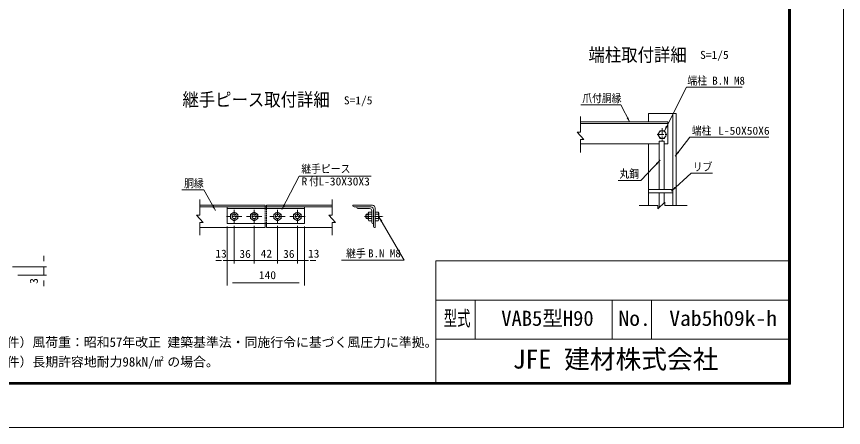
# Model space of a CAD drawing. Units: millimetres, scale not verified, with parts at other scales. Extents: x -4455 to 4455, y -3150 to 3150.
# Drawn here: x -21 to 4455, y -3150 to -927 of the extents above; entities that cross this region are included whole.
import ezdxf
from ezdxf.enums import TextEntityAlignment as Align

# ---------------------------------------------------------------- set-up
doc = ezdxf.new("R2010")
doc.units = ezdxf.units.MM
doc.header["$LTSCALE"] = 30
doc.linetypes.add('USER2', pattern=[2, 1.25, -0.25, 0.25, -0.25])
doc.linetypes.add('USER3', pattern=[0.375, 0.25, -0.125])
for name, color, linetype, lineweight in [('0-2_9断面', 1, 'Continuous', 18), ('0-C_7詳細', 7, 'Continuous', 18), ('0-E_D-TTL', 7, 'Continuous', 9)]:
    doc.layers.add(name, color=color, linetype=linetype, lineweight=lineweight)
doc.layers.add('0-D_D-TTL-TXT', color=7, linetype='Continuous')
doc.styles.add('ＭＳ ゴシック', font='')
doc.styles.get('ＭＳ ゴシック').set_extended_font_data('MS Gothic')

msp = doc.modelspace()

# ---------------------------------------------------------------- linework, layer by layer
at = {"layer": '0-2_9断面'}
for p, q in [((126.62, -2250.84), (126.62, -2220.84)), ((-43.14, -2280.84), (141.62, -2280.84)), ((126.62, -2325.84), (126.62, -2280.84)), ((-13.14, -2325.84), (141.62, -2325.84)), ((126.62, -2355.84), (126.62, -2385.84))]:
    msp.add_line(p, q, dxfattribs=at)
at = {"layer": '0-C_7詳細', "color": 4}
for p, q in [((3032.5, -1553.29), (3032.5, -1467.71)), ((3014.5, -1553.29), (3050.5, -1592.06)), ((3032.5, -1553.29), (3014.5, -1553.29)), ((3032.5, -1592.06), (3032.5, -1662.25)), ((3032.5, -1592.06), (3050.5, -1592.06)), ((971.25, -2001.63), (971.25, -1916.04)), ((1687.52, -2001.63), (1687.52, -1916.04)), ((3450.1, -1949.58), (3349.65, -1949.58)), ((3450.1, -1967.58), (3488.87, -1931.58)), ((3450.1, -1949.58), (3450.1, -1967.58)), ((3488.87, -1949.58), (3488.87, -1931.58)), ((3488.87, -1949.58), (3609.92, -1949.58)), ((1669.52, -2001.63), (1705.52, -2040.4)), ((1687.52, -2001.63), (1669.52, -2001.63)), ((971.25, -2040.4), (971.25, -2110.59)), ((971.25, -2040.4), (989.25, -2040.4)), ((1687.52, -2040.4), (1687.52, -2110.59)), ((1687.52, -2040.4), (1705.52, -2040.4))]:
    msp.add_line(p, q, dxfattribs=at)
at = {"layer": '0-C_7詳細', "lineweight": 9}
for p, q in [((3399.42, -1495.73), (3399.42, -1450.73)), ((3399.42, -1450.73), (3549.42, -1450.73)), ((3531.42, -1949.58), (3531.42, -1450.73)), ((3549.42, -1949.58), (3549.42, -1450.73)), ((3032.5, -1495.73), (3504.42, -1495.73)), ((3032.5, -1504.73), (3504.42, -1504.73)), ((3504.42, -1495.73), (3399.42, -1495.73)), ((3421.92, -1495.73), (3422.22, -1495.73)), ((3504.42, -1615.73), (3504.42, -1495.73)), ((3456.74, -1862.21), (3456.74, -1601.79)), ((3456.74, -1601.79), (3483.74, -1601.79)), ((3483.74, -1862.21), (3483.74, -1601.79)), ((3032.5, -1615.73), (3456.74, -1615.73)), ((3399.42, -1949.58), (3399.42, -1615.73)), ((3483.74, -1615.73), (3504.42, -1615.73)), ((3531.42, -1862.21), (3399.42, -1862.21)), ((3531.42, -1880.21), (3399.42, -1880.21)), ((3456.74, -1961.42), (3456.74, -1880.21)), ((3483.74, -1936.35), (3483.74, -1880.21)), ((1324.38, -1947.97), (971.25, -1947.97)), ((1687.52, -1956.97), (971.25, -1956.97)), ((1118.58, -1956.97), (1118.58, -2046.97)), ((1538.58, -1965.97), (1118.58, -1965.97)), ((1324.38, -1956.97), (1324.38, -1947.97)), ((1687.52, -1947.97), (1332.78, -1947.97)), ((1332.78, -1956.97), (1332.78, -1947.97)), ((1538.58, -1956.97), (1538.58, -2046.97)), ((1905.32, -1947.97), (1800.32, -1947.97)), ((1800.32, -1947.97), (1800.32, -1950.97)), ((1896.32, -1956.97), (1806.32, -1956.97)), ((1821.32, -1956.97), (1896.32, -1956.97)), ((1821.32, -1956.97), (1821.32, -1959.97)), ((1827.32, -1965.97), (1890.32, -1965.97)), ((1920.32, -2067.97), (1920.32, -1962.97)), ((1872.46, -2019.97), (1872.46, -1995.97)), ((1883.12, -1995.97), (1872.46, -1995.97)), ((1883.12, -2025.73), (1883.12, -1990.21)), ((1885.17, -1995.97), (1902.32, -1995.97)), ((1902.32, -1977.97), (1902.32, -2040.97)), ((1902.32, -2031.49), (1902.32, -1984.45)), ((1911.32, -2061.97), (1911.32, -1971.97)), ((1936.12, -1984.45), (1920.32, -1984.45)), ((1920.32, -1984.45), (1920.32, -2031.49)), ((1936.12, -1995.97), (1920.32, -1995.97)), ((1939.52, -1990.33), (1936.12, -1984.45)), ((1538.58, -2046.97), (1118.58, -2046.97)), ((1324.38, -2067.97), (1324.38, -2046.97)), ((1332.78, -2067.97), (1332.78, -2046.97)), ((1883.12, -2019.97), (1872.46, -2019.97)), ((1883.12, -2025.73), (1886.44, -2031.49)), ((1885.17, -2019.97), (1902.32, -2019.97)), ((1886.44, -2031.49), (1902.32, -2031.49)), ((1936.12, -2019.97), (1920.32, -2019.97)), ((1936.12, -2031.49), (1920.32, -2031.49)), ((1324.38, -2067.97), (971.25, -2067.97)), ((1687.52, -2067.97), (1332.78, -2067.97)), ((1920.32, -2067.97), (1917.32, -2067.97))]:
    msp.add_line(p, q, dxfattribs=at)
at = {"layer": '0-C_7詳細', "color": 1, "linetype": 'USER2'}
for p, q in [((3445.86, -1565.73), (3502.98, -1565.73)), ((3474.42, -1531.54), (3474.42, -1600.93)), ((1199.27, -2007.97), (1115.67, -2007.97)), ((1157.58, -1972.03), (1157.58, -2043.77)), ((1307.27, -2007.97), (1223.67, -2007.97)), ((1265.58, -1972.03), (1265.58, -2043.77)), ((1433.27, -2007.97), (1349.67, -2007.97)), ((1391.58, -1972.03), (1391.58, -2043.77)), ((1541.27, -2007.97), (1457.67, -2007.97)), ((1499.58, -1972.03), (1499.58, -2043.77)), ((1862.06, -2007.97), (1968.1, -2007.97))]:
    msp.add_line(p, q, dxfattribs=at)
at = {"layer": '0-C_7詳細', "color": 3, "linetype": 'USER3'}
for p, q in [((1324.38, -1956.97), (1324.38, -2046.97)), ((1332.78, -1956.97), (1332.78, -2046.97))]:
    msp.add_line(p, q, dxfattribs=at)
at = {"layer": '0-C_7詳細', "color": 1}
for p, q in [((1883.12, -1998.37), (1871.24, -1998.37)), ((1157.58, -2058.77), (1157.58, -2262.28)), ((1157.58, -2058.77), (1157.58, -2262.28)), ((1265.58, -2058.77), (1265.58, -2262.28)), ((1265.58, -2058.77), (1265.58, -2262.28)), ((1391.58, -2058.77), (1391.58, -2262.28)), ((1391.58, -2058.77), (1391.58, -2262.28)), ((1499.58, -2058.77), (1499.58, -2262.28)), ((1499.58, -2058.77), (1499.58, -2262.28)), ((1883.12, -2017.57), (1871.24, -2017.57)), ((1118.58, -2061.97), (1118.58, -2382.28)), ((1118.58, -2061.97), (1118.58, -2262.28)), ((1538.58, -2061.97), (1538.58, -2382.28)), ((1538.58, -2061.97), (1538.58, -2262.28)), ((1088.58, -2247.28), (1058.58, -2247.28)), ((1127.58, -2247.28), (1097.58, -2247.28)), ((1157.58, -2247.28), (1118.58, -2247.28)), ((1265.58, -2247.28), (1157.58, -2247.28)), ((1187.58, -2247.28), (1217.58, -2247.28)), ((1235.58, -2247.28), (1205.58, -2247.28)), ((1265.58, -2247.28), (1391.58, -2247.28)), ((1295.58, -2247.28), (1325.58, -2247.28)), ((1361.58, -2247.28), (1331.58, -2247.28)), ((1391.58, -2247.28), (1499.58, -2247.28)), ((1421.58, -2247.28), (1451.58, -2247.28)), ((1469.58, -2247.28), (1439.58, -2247.28)), ((1499.58, -2247.28), (1538.58, -2247.28)), ((1529.58, -2247.28), (1559.58, -2247.28)), ((1568.58, -2247.28), (1598.58, -2247.28)), ((1148.58, -2367.28), (1508.58, -2367.28))]:
    msp.add_line(p, q, dxfattribs=at)
for points in [[(3907.57, -1309.35), (3605.69, -1309.35), (3485.94, -1545.63)], [(3034.21, -1404.4), (3249.6, -1404.4), (3298.28, -1498.48)], [(4051.23, -1580.31), (3623.12, -1580.31), (3544.28, -1682.12)], [(3235.93, -1813.21), (3357.76, -1813.21), (3462.33, -1704.54)], [(3745.66, -1774.03), (3631, -1774.03), (3524.44, -1870.79)], [(1899.46, -1790.31), (1508.4, -1790.31), (1416.09, -1970.6)], [(874.61, -1864.07), (993, -1864.07), (1056, -1977.08)], [(1737.68, -2245.18), (2077.52, -2245.18), (1940.52, -2009.7)]]:
    msp.add_lwpolyline(points, dxfattribs=at)
at = {"layer": '0-C_7詳細', "color": 3}
msp.add_lwpolyline([(3497.94, -1565.73), (3486.18, -1545.36), (3462.66, -1545.36), (3450.9, -1565.73), (3462.66, -1586.1), (3486.18, -1586.1)], close=True, dxfattribs=at)
at = {"layer": '0-C_7詳細', "color": 4}
msp.add_lwpolyline([(971.25, -2001.63), (953.25, -2001.63), (989.25, -2040.4)], dxfattribs=at)
at = {"layer": '0-C_7詳細', "lineweight": 9}
for points in [[(1157.58, -1984.45), (1137.21, -1996.21), (1137.21, -2019.73), (1157.58, -2031.49), (1177.95, -2019.73), (1177.95, -1996.21)], [(1265.58, -1984.45), (1245.21, -1996.21), (1245.21, -2019.73), (1265.58, -2031.49), (1285.95, -2019.73), (1285.95, -1996.21)], [(1391.58, -1984.45), (1371.21, -1996.21), (1371.21, -2019.73), (1391.58, -2031.49), (1411.95, -2019.73), (1411.95, -1996.21)], [(1499.58, -1984.45), (1479.21, -1996.21), (1479.21, -2019.73), (1499.58, -2031.49), (1519.95, -2019.73), (1519.95, -1996.21)]]:
    msp.add_lwpolyline(points, close=True, dxfattribs=at)
for points in [[(1883.12, -1990.21), (1886.44, -1984.45), (1902.32, -1984.45)], [(1911.32, -1971.97), (1911.32, -2046.97), (1908.32, -2046.97)], [(1939.52, -1990.33), (1939.52, -2025.61), (1936.12, -2031.49)]]:
    msp.add_lwpolyline(points, dxfattribs=at)
at = {"layer": '0-C_7詳細', "color": 3}
msp.add_circle((3474.42, -1565.73), 20.4, dxfattribs=at)
at = {"layer": '0-C_7詳細', "lineweight": 9}
for centre, radius in [((1157.58, -2007.97), 20.4), ((1157.58, -2007.97), 12), ((1265.58, -2007.97), 20.4), ((1265.58, -2007.97), 12), ((1391.58, -2007.97), 20.4), ((1391.58, -2007.97), 12), ((1499.58, -2007.97), 20.4), ((1499.58, -2007.97), 12)]:
    msp.add_circle(centre, radius, dxfattribs=at)
for centre, radius, start, end in [((1806.32, -1950.97), 6, 180, 270), ((1827.32, -1959.97), 6, 180, 270), ((1890.32, -1977.97), 12, 0, 90), ((1896.32, -1971.97), 15, 0, 90), ((1896.32, -1971.97), 15, 0, 90), ((1905.32, -1962.97), 15, 0, 90), ((1893.24, -2007.97), 24, 150, 210), ((1892.2, -1990.21), 9.09, 180, 219.3382), ((1919.12, -2007.97), 36, 160.52878, 199.47122), ((1933.64, -1990.63), 5.88, 294.94299, 2.968), ((1916.61, -2007.97), 22.91, 328.40741, 31.59259), ((1892.2, -2025.73), 9.09, 140.6618, 180), ((1908.32, -2040.97), 6, 180, 270), ((1933.64, -2025.3), 5.88, 357.032, 65.05701), ((1917.32, -2061.97), 6, 180, 270)]:
    msp.add_arc(centre, radius, start, end, dxfattribs=at)
at = {"layer": '0-C_7詳細', "color": 1}
for points in [[(3299.2, -1500.25), (3280.78, -1476), (3290.04, -1471.22)], [(3485.04, -1547.42), (3493.95, -1518.3), (3503.24, -1523.01)], [(3543.06, -1683.7), (3557.31, -1656.79), (3565.54, -1663.17)], [(3463.72, -1703.1), (3446.67, -1728.33), (3439.16, -1721.11)], [(3522.96, -1872.14), (3541.67, -1848.11), (3548.67, -1855.83)], [(1056.97, -1978.83), (1037.81, -1955.16), (1046.91, -1950.09)], [(1415.18, -1972.38), (1424.21, -1943.3), (1433.49, -1948.05)], [(1939.52, -2007.97), (1959.1, -2031.28), (1950.1, -2036.52)]]:
    msp.add_solid(points, dxfattribs=at)
at = {"layer": '0-E_D-TTL'}
for p, q in [((2248.86, -2248.64), (2248.86, -2906.26)), ((2248.86, -2248.64), (4158.08, -2248.64)), ((2248.86, -2460.77), (4158.08, -2460.77)), ((2460.99, -2460.77), (2460.99, -2672.91)), ((3203.47, -2460.77), (3203.47, -2672.91)), ((3415.6, -2460.77), (3415.6, -2672.91)), ((2248.86, -2672.91), (4158.08, -2672.91))]:
    msp.add_line(p, q, dxfattribs=at)
at = {"layer": '0-E_D-TTL', "color": 2, "lineweight": 18}
msp.add_lwpolyline([(-4454.63, 3150.21), (4455.07, 3150.21), (4455.07, -3150.21), (-4454.63, -3150.21)], close=True, dxfattribs=at)
at = {"layer": '0-E_D-TTL'}
for points in [[(-4168.25, 2916.87), (4168.68, 2916.87), (4168.68, -2916.87), (-4168.25, -2916.87)], [(-4165.59, 2914.21), (4166.03, 2914.21), (4166.03, -2914.21), (-4165.59, -2914.21)], [(-4162.94, 2911.56), (4163.38, 2911.56), (4163.38, -2911.56), (-4162.94, -2911.56)], [(-4160.29, 2908.91), (4160.73, 2908.91), (4160.73, -2908.91), (-4160.29, -2908.91)], [(-4157.64, 2906.26), (4158.08, 2906.26), (4158.08, -2906.26), (-4157.64, -2906.26)]]:
    msp.add_lwpolyline(points, close=True, dxfattribs=at)

# ---------------------------------------------------------------- texts
at = {"layer": '0-2_9断面', "color": 3, "style": 'ＭＳ ゴシック', "width": 1.05}
msp.add_text('3', height=43.33, rotation=90, dxfattribs=at).set_placement((107.51, -2373.17), align=Align.BOTTOM_LEFT)
at = {"layer": '0-C_7詳細', "style": 'ＭＳ ゴシック', "width": 0.9}
for s, p in [('端柱取付詳細', (3075.05, -1191.8)), ('継手ピース取付詳細', (877.31, -1434.06))]:
    msp.add_text(s, height=72.14, dxfattribs=at).set_placement(p, align=Align.BOTTOM_LEFT)
at = {"layer": '0-C_7詳細', "color": 3, "style": 'ＭＳ ゴシック'}
for s, width, p in [('S=1/5', 1.05, (3679.14, -1169)), ('端柱', 0.9, (3610.29, -1308.47)), ('爪付胴縁', 0.9, (3041.06, -1403.76)), ('S=1/5', 1.05, (1751.07, -1415.02)), ('端柱', 0.9, (3634.09, -1579.36)), ('L-50X50X6', 1.05, (3776.9, -1579.36)), ('継手ピース', 0.9, (1520.53, -1785.63)), ('リブ', 0.9, (3639.01, -1774.9)), ('丸鋼', 0.9, (3242.57, -1812.28)), ('胴縁', 0.9, (886.31, -1863.96)), ('R', 1.05, (1522.1, -1853.78)), ('付', 0.9, (1562.84, -1853.78)), ('L-30X30X3', 1.05, (1613.18, -1853.78)), ('13', 1.05, (1055.32, -2244.31)), ('36', 1.05, (1185.5, -2245.78)), ('42', 1.05, (1300.75, -2244.31)), ('36', 1.05, (1422.16, -2245.78)), ('13', 1.05, (1556.83, -2244.31)), ('継手', 0.9, (1763.32, -2242.92)), ('140', 1.05, (1291.08, -2360.61))]:
    msp.add_text(s, height=43.33, dxfattribs=dict(at, width=width)).set_placement(p, align=Align.BOTTOM_LEFT)
for p in [(3745.1, -1308.47), (1882.27, -2242.92)]:
    msp.add_text('B.N M8', height=43.33, dxfattribs=at).set_placement(p, align=Align.BOTTOM_LEFT)
at = {"layer": '0-D_D-TTL-TXT', "style": 'ＭＳ ゴシック'}
for s, height, width, p in [('型式', 81.64, 0.65, (2291.57, -2624.97)), ('No.', 81.6, 1.05, (3237.41, -2624.97)), ('Vab5h09k-h', 81.6, 1.05, (3512.48, -2624.97))]:
    msp.add_text(s, height=height, dxfattribs=dict(at, width=width)).set_placement(p, align=Align.BOTTOM_LEFT)
for s, height, p in [('VAB5型H90', 81.64, (2602.84, -2624.97)), ('（設計条件）風荷重：昭和57年改正 建築基準法・同施行令に基づく風圧力に準拠。', 51.03, (-352.4, -2729.76)), ('JFE 建材株式会社', 102.1, (2665.05, -2862.24)), ('（基礎条件）長期許容地耐力98kN/m の場合。', 51.03, (-352.4, -2835.83)), ('2', 25.51, (756.51, -2797.85))]:
    msp.add_text(s, height=height, dxfattribs=at).set_placement(p, align=Align.BOTTOM_LEFT)

doc.saveas('drawing.dxf')
